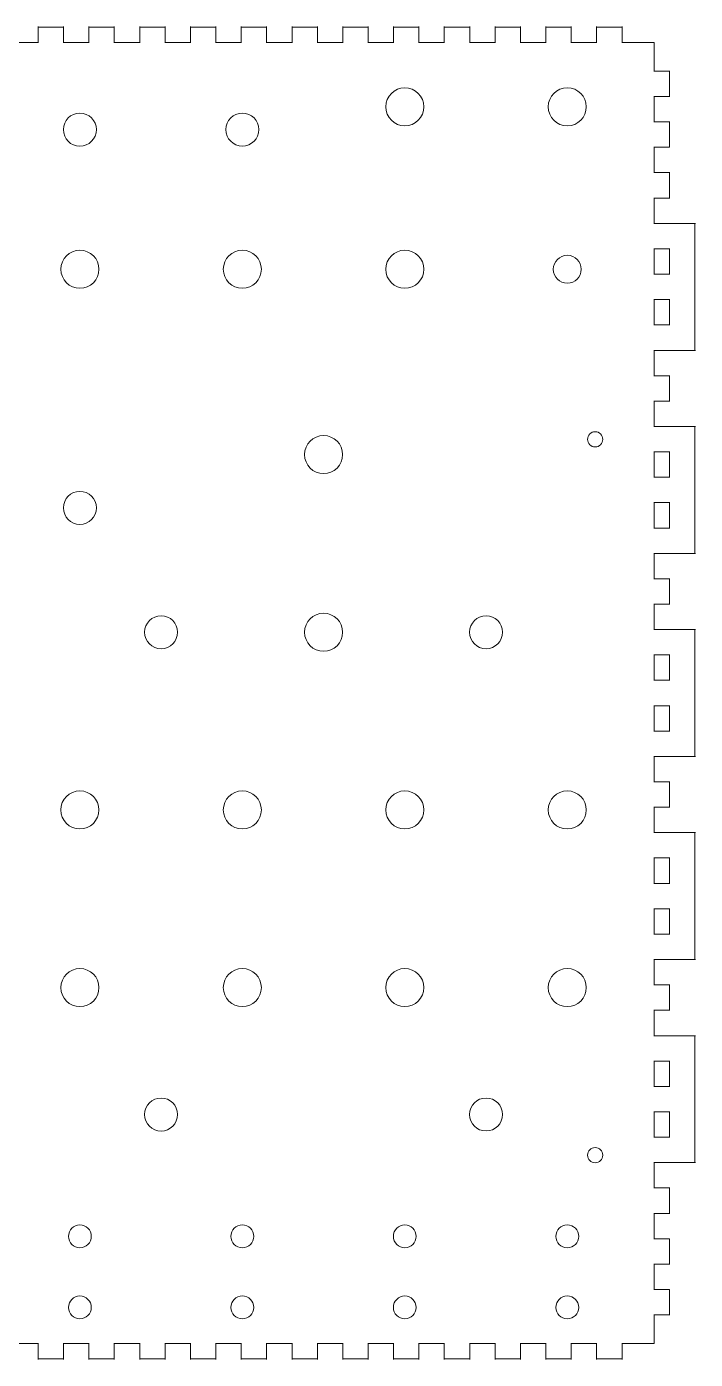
# Model space of a CAD drawing. Header units: centimetres. Extents: x -13.7 to 13.7, y -13.1 to 13.1.
# Drawn here: x 0.52 to 13.69, y -13.13 to 13.13 of the extents above; entities that cross this region are included whole.
import ezdxf

# ---------------------------------------------------------------- set-up
doc = ezdxf.new("R2010")
doc.units = ezdxf.units.CM
doc.header["$MEASUREMENT"] = 0
doc.layers.add('Layer 1', color=7, linetype='Continuous')

msp = doc.modelspace()

# ---------------------------------------------------------------- linework, layer by layer
at = {"layer": 'Layer 1', "color": 250, "lineweight": 20}
for points in [[(0.75, 13.126), (0.75, 13.126), (0.75, 12.806), (0.75, 12.806)], [(1.25, 13.126), (1.25, 13.126), (1.25, 12.806), (1.25, 12.806)], [(1.75, 13.126), (1.75, 13.126), (1.75, 12.806), (1.75, 12.806)], [(2.25, 13.126), (2.25, 13.126), (2.25, 12.806), (2.25, 12.806)], [(2.75, 13.126), (2.75, 13.126), (2.75, 12.806), (2.75, 12.806)], [(3.25, 13.126), (3.25, 13.126), (3.25, 12.806), (3.25, 12.806)], [(3.75, 13.126), (3.75, 13.126), (3.75, 12.806), (3.75, 12.806)], [(4.25, 13.126), (4.25, 13.126), (4.25, 12.806), (4.25, 12.806)], [(4.75, 13.126), (4.75, 13.126), (4.75, 12.806), (4.75, 12.806)], [(5.25, 13.126), (5.25, 13.126), (5.25, 12.806), (5.25, 12.806)], [(5.75, 13.126), (5.75, 13.126), (5.75, 12.806), (5.75, 12.806)], [(6.25, 13.126), (6.25, 13.126), (6.25, 12.806), (6.25, 12.806)], [(6.75, 13.126), (6.75, 13.126), (6.75, 12.806), (6.75, 12.806)], [(7.25, 13.126), (7.25, 13.126), (7.25, 12.806), (7.25, 12.806)], [(7.75, 13.126), (7.75, 13.126), (7.75, 12.806), (7.75, 12.806)], [(8.25, 13.126), (8.25, 13.126), (8.25, 12.806), (8.25, 12.806)], [(8.75, 13.126), (8.75, 13.126), (8.75, 12.806), (8.75, 12.806)], [(9.25, 13.126), (9.25, 13.126), (9.25, 12.806), (9.25, 12.806)], [(9.75, 13.126), (9.75, 13.126), (9.75, 12.806), (9.75, 12.806)], [(10.25, 13.126), (10.25, 13.126), (10.25, 12.806), (10.25, 12.806)], [(10.75, 13.126), (10.75, 13.126), (10.75, 12.806), (10.75, 12.806)], [(11.25, 13.126), (11.25, 13.126), (11.25, 12.806), (11.25, 12.806)], [(11.75, 13.126), (11.75, 13.126), (11.75, 12.806), (11.75, 12.806)], [(12.25, 13.126), (12.25, 13.126), (12.25, 12.806), (12.25, 12.806)], [(0.75, 13.1159), (0.75, 13.1159), (1.25, 13.1159), (1.25, 13.1159)], [(1.75, 13.1159), (1.75, 13.1159), (2.25, 13.1159), (2.25, 13.1159)], [(2.75, 13.1159), (2.75, 13.1159), (3.25, 13.1159), (3.25, 13.1159)], [(3.75, 13.1159), (3.75, 13.1159), (4.25, 13.1159), (4.25, 13.1159)], [(4.75, 13.1159), (4.75, 13.1159), (5.25, 13.1159), (5.25, 13.1159)], [(5.75, 13.1159), (5.75, 13.1159), (6.25, 13.1159), (6.25, 13.1159)], [(6.75, 13.1159), (6.75, 13.1159), (7.25, 13.1159), (7.25, 13.1159)], [(7.75, 13.1159), (7.75, 13.1159), (8.25, 13.1159), (8.25, 13.1159)], [(8.75, 13.1159), (8.75, 13.1159), (9.25, 13.1159), (9.25, 13.1159)], [(9.75, 13.1159), (9.75, 13.1159), (10.25, 13.1159), (10.25, 13.1159)], [(10.75, 13.1159), (10.75, 13.1159), (11.25, 13.1159), (11.25, 13.1159)], [(11.75, 13.1159), (11.75, 13.1159), (12.25, 13.1159), (12.25, 13.1159)], [(0.25, 12.81585), (0.25, 12.81585), (0.75, 12.81585), (0.75, 12.81585)], [(1.25, 12.81585), (1.25, 12.81585), (1.75, 12.81585), (1.75, 12.81585)], [(2.25, 12.81585), (2.25, 12.81585), (2.75, 12.81585), (2.75, 12.81585)], [(3.25, 12.81585), (3.25, 12.81585), (3.75, 12.81585), (3.75, 12.81585)], [(4.25, 12.81585), (4.25, 12.81585), (4.75, 12.81585), (4.75, 12.81585)], [(5.25, 12.81585), (5.25, 12.81585), (5.75, 12.81585), (5.75, 12.81585)], [(6.25, 12.81585), (6.25, 12.81585), (6.75, 12.81585), (6.75, 12.81585)], [(7.25, 12.81585), (7.25, 12.81585), (7.75, 12.81585), (7.75, 12.81585)], [(8.25, 12.81585), (8.25, 12.81585), (8.75, 12.81585), (8.75, 12.81585)], [(9.25, 12.81585), (9.25, 12.81585), (9.75, 12.81585), (9.75, 12.81585)], [(10.25, 12.81585), (10.25, 12.81585), (10.75, 12.81585), (10.75, 12.81585)], [(11.25, 12.81585), (11.25, 12.81585), (11.75, 12.81585), (11.75, 12.81585)], [(12.87407, 12.25), (12.87407, 12.25), (13.19407, 12.25), (13.19407, 12.25)], [(13.18406, 12.25), (13.18406, 12.25), (13.18406, 11.75), (13.18406, 11.75)], [(12.87407, 11.75), (12.87407, 11.75), (13.19407, 11.75), (13.19407, 11.75)], [(12.8841, 11.75), (12.8841, 11.75), (12.8841, 11.25), (12.8841, 11.25)], [(12.87407, 11.25), (12.87407, 11.25), (13.19407, 11.25), (13.19407, 11.25)], [(13.18406, 11.25), (13.18406, 11.25), (13.18406, 10.75), (13.18406, 10.75)], [(12.87407, 10.75), (12.87407, 10.75), (13.18406, 10.75), (13.18406, 10.75)], [(12.8841, 10.75), (12.8841, 10.75), (12.8841, 10.25), (12.8841, 10.25)], [(12.87407, 10.25), (12.87407, 10.25), (13.19407, 10.25), (13.19407, 10.25)], [(13.18406, 10.25), (13.18406, 10.25), (13.18406, 9.75), (13.18406, 9.75)], [(12.87407, 9.75), (12.87407, 9.75), (13.19407, 9.75), (13.19407, 9.75)], [(12.8841, 9.75), (12.8841, 9.75), (12.8841, 9.25), (12.8841, 9.25)], [(12.87407, 9.25), (12.87407, 9.25), (13.69407, 9.25), (13.69407, 9.25)], [(13.68406, 9.25), (13.68406, 9.25), (13.68406, 6.75), (13.68406, 6.75)], [(12.87407, 8.75), (12.87407, 8.75), (13.19407, 8.75), (13.19407, 8.75)], [(12.8841, 8.75), (12.8841, 8.75), (12.8841, 8.25), (12.8841, 8.25)], [(13.18406, 8.75), (13.18406, 8.75), (13.18406, 8.25), (13.18406, 8.25)], [(12.87407, 8.25), (12.87407, 8.25), (13.19407, 8.25), (13.19407, 8.25)], [(12.87407, 7.75), (12.87407, 7.75), (13.19407, 7.75), (13.19407, 7.75)], [(12.8841, 7.75), (12.8841, 7.75), (12.8841, 7.25), (12.8841, 7.25)], [(13.18406, 7.75), (13.18406, 7.75), (13.18406, 7.25), (13.18406, 7.25)], [(12.87407, 7.25), (12.87407, 7.25), (13.19407, 7.25), (13.19407, 7.25)], [(12.87407, 6.75), (12.87407, 6.75), (13.69407, 6.75), (13.69407, 6.75)], [(12.8841, 6.75), (12.8841, 6.75), (12.8841, 6.25), (12.8841, 6.25)], [(12.87407, 6.25), (12.87407, 6.25), (13.19407, 6.25), (13.19407, 6.25)], [(13.18406, 6.25), (13.18406, 6.25), (13.18406, 5.75), (13.18406, 5.75)], [(12.87407, 5.75), (12.87407, 5.75), (13.19407, 5.75), (13.19407, 5.75)], [(12.8841, 5.75), (12.8841, 5.75), (12.8841, 5.25), (12.8841, 5.25)], [(12.87407, 5.25), (12.87407, 5.25), (13.69407, 5.25), (13.69407, 5.25)], [(13.68406, 5.25), (13.68406, 5.25), (13.68406, 2.75), (13.68406, 2.75)], [(12.87407, 4.75), (12.87407, 4.75), (13.19407, 4.75), (13.19407, 4.75)], [(12.8841, 4.75), (12.8841, 4.75), (12.8841, 4.25), (12.8841, 4.25)], [(13.18406, 4.75), (13.18406, 4.75), (13.18406, 4.25), (13.18406, 4.25)], [(12.87407, 4.25), (12.87407, 4.25), (13.19407, 4.25), (13.19407, 4.25)], [(12.87407, 3.75), (12.87407, 3.75), (13.19407, 3.75), (13.19407, 3.75)], [(12.8841, 3.75), (12.8841, 3.75), (12.8841, 3.25), (12.8841, 3.25)], [(13.18406, 3.75), (13.18406, 3.75), (13.18406, 3.25), (13.18406, 3.25)], [(12.87407, 3.25), (12.87407, 3.25), (13.19407, 3.25), (13.19407, 3.25)], [(12.87407, 2.75), (12.87407, 2.75), (13.69407, 2.75), (13.69407, 2.75)], [(12.8841, 2.75), (12.8841, 2.75), (12.8841, 2.25), (12.8841, 2.25)], [(12.87407, 2.25), (12.87407, 2.25), (13.19407, 2.25), (13.19407, 2.25)], [(13.18406, 2.25), (13.18406, 2.25), (13.18406, 1.75), (13.18406, 1.75)], [(12.87407, 1.75), (12.87407, 1.75), (13.19407, 1.75), (13.19407, 1.75)], [(12.8841, 1.75), (12.8841, 1.75), (12.8841, 1.25), (12.8841, 1.25)], [(12.87407, 1.25), (12.87407, 1.25), (13.69407, 1.25), (13.69407, 1.25)], [(13.68406, 1.25), (13.68406, 1.25), (13.68406, -1.25), (13.68406, -1.25)], [(12.87407, 0.75), (12.87407, 0.75), (13.19407, 0.75), (13.19407, 0.75)], [(12.8841, 0.75), (12.8841, 0.75), (12.8841, 0.25), (12.8841, 0.25)], [(13.18406, 0.75), (13.18406, 0.75), (13.18406, 0.25), (13.18406, 0.25)], [(12.87407, 0.25), (12.87407, 0.25), (13.19407, 0.25), (13.19407, 0.25)], [(12.87407, 0.25), (12.87407, 0.25), (13.19407, 0.25), (13.19407, 0.25)], [(12.87407, -0.25), (12.87407, -0.25), (13.19407, -0.25), (13.19407, -0.25)], [(12.8841, -0.25), (12.8841, -0.25), (12.8841, -0.75), (12.8841, -0.75)], [(13.18406, -0.25), (13.18406, -0.25), (13.18406, -0.75), (13.18406, -0.75)], [(12.87407, -0.75), (12.87407, -0.75), (13.19407, -0.75), (13.19407, -0.75)], [(12.87407, -1.25), (12.87407, -1.25), (13.69407, -1.25), (13.69407, -1.25)], [(12.8841, -1.25), (12.8841, -1.25), (12.8841, -1.75), (12.8841, -1.75)], [(12.87407, -1.75), (12.87407, -1.75), (13.19407, -1.75), (13.19407, -1.75)], [(13.18406, -1.75), (13.18406, -1.75), (13.18406, -2.25), (13.18406, -2.25)], [(12.87407, -2.25), (12.87407, -2.25), (13.19407, -2.25), (13.19407, -2.25)], [(12.8841, -2.25), (12.8841, -2.25), (12.8841, -2.75), (12.8841, -2.75)], [(12.87407, -2.75), (12.87407, -2.75), (13.69407, -2.75), (13.69407, -2.75)], [(13.68406, -2.75), (13.68406, -2.75), (13.68406, -5.25), (13.68406, -5.25)], [(12.87407, -3.25), (12.87407, -3.25), (13.19407, -3.25), (13.19407, -3.25)], [(12.8841, -3.25), (12.8841, -3.25), (12.8841, -3.75), (12.8841, -3.75)], [(13.18406, -3.25), (13.18406, -3.25), (13.18406, -3.75), (13.18406, -3.75)], [(12.87407, -3.75), (12.87407, -3.75), (13.19407, -3.75), (13.19407, -3.75)], [(12.87407, -4.25), (12.87407, -4.25), (13.19407, -4.25), (13.19407, -4.25)], [(12.8841, -4.25), (12.8841, -4.25), (12.8841, -4.75), (12.8841, -4.75)], [(13.18406, -4.25), (13.18406, -4.25), (13.18406, -4.75), (13.18406, -4.75)], [(12.87407, -4.75), (12.87407, -4.75), (13.19407, -4.75), (13.19407, -4.75)], [(12.87407, -5.25), (12.87407, -5.25), (13.69407, -5.25), (13.69407, -5.25)], [(12.8841, -5.25), (12.8841, -5.25), (12.8841, -5.75), (12.8841, -5.75)], [(12.87407, -5.75), (12.87407, -5.75), (13.19407, -5.75), (13.19407, -5.75)], [(13.18406, -5.75), (13.18406, -5.75), (13.18406, -6.25), (13.18406, -6.25)], [(12.87407, -6.25), (12.87407, -6.25), (13.19407, -6.25), (13.19407, -6.25)], [(12.8841, -6.25), (12.8841, -6.25), (12.8841, -6.75), (12.8841, -6.75)], [(12.87407, -6.75), (12.87407, -6.75), (13.69407, -6.75), (13.69407, -6.75)], [(13.68406, -6.75), (13.68406, -6.75), (13.68406, -9.25), (13.68406, -9.25)], [(12.87407, -7.25), (12.87407, -7.25), (13.19407, -7.25), (13.19407, -7.25)], [(12.8841, -7.25), (12.8841, -7.25), (12.8841, -7.75), (12.8841, -7.75)], [(13.18406, -7.25), (13.18406, -7.25), (13.18406, -7.75), (13.18406, -7.75)], [(12.87407, -7.75), (12.87407, -7.75), (13.19407, -7.75), (13.19407, -7.75)], [(12.87407, -8.25), (12.87407, -8.25), (13.19407, -8.25), (13.19407, -8.25)], [(12.8841, -8.25), (12.8841, -8.25), (12.8841, -8.75), (12.8841, -8.75)], [(13.18406, -8.25), (13.18406, -8.25), (13.18406, -8.75), (13.18406, -8.75)], [(12.87407, -8.75), (12.87407, -8.75), (13.19407, -8.75), (13.19407, -8.75)], [(12.87407, -9.25), (12.87407, -9.25), (13.69407, -9.25), (13.69407, -9.25)], [(12.8841, -9.25), (12.8841, -9.25), (12.8841, -9.75), (12.8841, -9.75)], [(12.87407, -9.75), (12.87407, -9.75), (13.19407, -9.75), (13.19407, -9.75)], [(13.18406, -9.75), (13.18406, -9.75), (13.18406, -10.25), (13.18406, -10.25)], [(12.87407, -10.25), (12.87407, -10.25), (13.19407, -10.25), (13.19407, -10.25)], [(12.8841, -10.25), (12.8841, -10.25), (12.8841, -10.75), (12.8841, -10.75)], [(12.87407, -10.75), (12.87407, -10.75), (13.18406, -10.75), (13.18406, -10.75)], [(13.18406, -10.75), (13.18406, -10.75), (13.18406, -11.25), (13.18406, -11.25)], [(12.87407, -11.25), (12.87407, -11.25), (13.19407, -11.25), (13.19407, -11.25)], [(12.8841, -11.25), (12.8841, -11.25), (12.8841, -11.75), (12.8841, -11.75)], [(12.87407, -11.75), (12.87407, -11.75), (13.18406, -11.75), (13.18406, -11.75)], [(13.18406, -11.75), (13.18406, -11.75), (13.18406, -12.25), (13.18406, -12.25)], [(12.87407, -12.25), (12.87407, -12.25), (13.19407, -12.25), (13.19407, -12.25)], [(0.75, -12.81585), (0.75, -12.81585), (0.25, -12.81585), (0.25, -12.81585)], [(0.75, -12.8059), (0.75, -12.8059), (0.75, -13.1259), (0.75, -13.1259)], [(1.25, -12.8059), (1.25, -12.8059), (1.25, -13.1259), (1.25, -13.1259)], [(1.75, -12.81585), (1.75, -12.81585), (1.25, -12.81585), (1.25, -12.81585)], [(1.75, -12.8059), (1.75, -12.8059), (1.75, -13.1259), (1.75, -13.1259)], [(2.25, -12.8059), (2.25, -12.8059), (2.25, -13.1259), (2.25, -13.1259)], [(2.75, -12.81585), (2.75, -12.81585), (2.25, -12.81585), (2.25, -12.81585)], [(2.75, -12.8059), (2.75, -12.8059), (2.75, -13.1259), (2.75, -13.1259)], [(3.25, -12.8059), (3.25, -12.8059), (3.25, -13.1259), (3.25, -13.1259)], [(3.75, -12.81585), (3.75, -12.81585), (3.25, -12.81585), (3.25, -12.81585)], [(3.75, -12.8059), (3.75, -12.8059), (3.75, -13.1259), (3.75, -13.1259)], [(4.25, -12.8059), (4.25, -12.8059), (4.25, -13.1259), (4.25, -13.1259)], [(4.75, -12.81585), (4.75, -12.81585), (4.25, -12.81585), (4.25, -12.81585)], [(4.75, -12.8059), (4.75, -12.8059), (4.75, -13.1259), (4.75, -13.1259)], [(5.25, -12.8059), (5.25, -12.8059), (5.25, -13.1259), (5.25, -13.1259)], [(5.75, -12.81585), (5.75, -12.81585), (5.25, -12.81585), (5.25, -12.81585)], [(5.75, -12.8059), (5.75, -12.8059), (5.75, -13.1259), (5.75, -13.1259)], [(6.25, -12.8059), (6.25, -12.8059), (6.25, -13.1259), (6.25, -13.1259)], [(6.75, -12.81585), (6.75, -12.81585), (6.25, -12.81585), (6.25, -12.81585)], [(6.75, -12.8059), (6.75, -12.8059), (6.75, -13.1259), (6.75, -13.1259)], [(7.25, -12.8059), (7.25, -12.8059), (7.25, -13.1259), (7.25, -13.1259)], [(7.75, -12.81585), (7.75, -12.81585), (7.25, -12.81585), (7.25, -12.81585)], [(7.75, -12.8059), (7.75, -12.8059), (7.75, -13.1259), (7.75, -13.1259)], [(8.25, -12.8059), (8.25, -12.8059), (8.25, -13.1259), (8.25, -13.1259)], [(8.75, -12.81585), (8.75, -12.81585), (8.25, -12.81585), (8.25, -12.81585)], [(8.75, -12.8059), (8.75, -12.8059), (8.75, -13.1259), (8.75, -13.1259)], [(9.25, -12.8059), (9.25, -12.8059), (9.25, -13.1259), (9.25, -13.1259)], [(9.75, -12.81585), (9.75, -12.81585), (9.25, -12.81585), (9.25, -12.81585)], [(9.75, -12.8059), (9.75, -12.8059), (9.75, -13.1259), (9.75, -13.1259)], [(10.25, -12.8059), (10.25, -12.8059), (10.25, -13.1259), (10.25, -13.1259)], [(10.75, -12.81585), (10.75, -12.81585), (10.25, -12.81585), (10.25, -12.81585)], [(10.75, -12.8059), (10.75, -12.8059), (10.75, -13.1259), (10.75, -13.1259)], [(11.25, -12.8059), (11.25, -12.8059), (11.25, -13.1259), (11.25, -13.1259)], [(11.75, -12.81585), (11.75, -12.81585), (11.25, -12.81585), (11.25, -12.81585)], [(11.75, -12.8059), (11.75, -12.8059), (11.75, -13.1259), (11.75, -13.1259)], [(12.25, -12.8059), (12.25, -12.8059), (12.25, -13.1259), (12.25, -13.1259)], [(0.75, -13.11591), (0.75, -13.11591), (1.25, -13.11591), (1.25, -13.11591)], [(1.75, -13.11591), (1.75, -13.11591), (2.25, -13.11591), (2.25, -13.11591)], [(2.75, -13.11591), (2.75, -13.11591), (3.25, -13.11591), (3.25, -13.11591)], [(3.75, -13.11591), (3.75, -13.11591), (4.25, -13.11591), (4.25, -13.11591)], [(4.75, -13.11591), (4.75, -13.11591), (5.25, -13.11591), (5.25, -13.11591)], [(5.75, -13.11591), (5.75, -13.11591), (6.25, -13.11591), (6.25, -13.11591)], [(6.75, -13.11591), (6.75, -13.11591), (7.25, -13.11591), (7.25, -13.11591)], [(7.75, -13.11591), (7.75, -13.11591), (8.25, -13.11591), (8.25, -13.11591)], [(8.75, -13.11591), (8.75, -13.11591), (9.25, -13.11591), (9.25, -13.11591)], [(9.75, -13.11591), (9.75, -13.11591), (10.25, -13.11591), (10.25, -13.11591)], [(10.75, -13.11591), (10.75, -13.11591), (11.25, -13.11591), (11.25, -13.11591)], [(11.75, -13.11591), (11.75, -13.11591), (12.25, -13.11591), (12.25, -13.11591)]]:
    msp.add_open_spline(points, degree=3, dxfattribs=at)
for points in [[(12.25, 12.81585), (12.25, 12.81585), (12.8841, 12.81585), (12.8841, 12.81585), (12.8841, 12.81585), (12.8841, 12.81585), (12.8841, 12.25), (12.8841, 12.25)], [(12.8841, -12.25), (12.8841, -12.25), (12.8841, -12.81585), (12.8841, -12.81585), (12.8841, -12.81585), (12.8841, -12.81585), (12.25, -12.81585), (12.25, -12.81585)]]:
    msp.add_open_spline(points, degree=3, knots=[0, 0, 0, 0, 0.33333333, 0.33333333, 0.33333333, 0.33333333, 1, 1, 1, 1], dxfattribs=at)
at = {"layer": 'Layer 1', "color": 250, "lineweight": 9}
for points in [[(7.5965, 11.5471), (7.5965, 11.75421), (7.76439, 11.9221), (7.97149, 11.9221), (7.97149, 11.9221), (8.1786, 11.9221), (8.34649, 11.75421), (8.34649, 11.5471), (8.34649, 11.5471), (8.3465, 11.33999), (8.1786, 11.1721), (7.9715, 11.1721), (7.9715, 11.1721), (7.76439, 11.1721), (7.5965, 11.33999), (7.5965, 11.5471)], [(10.79643, 11.54704), (10.79643, 11.75415), (10.96432, 11.92204), (11.17142, 11.92204), (11.17142, 11.92204), (11.37853, 11.92204), (11.54642, 11.75415), (11.54642, 11.54704), (11.54642, 11.54704), (11.54643, 11.33993), (11.37853, 11.17204), (11.17143, 11.17204), (11.17143, 11.17204), (10.96432, 11.17204), (10.79643, 11.33993), (10.79643, 11.54704)], [(1.24652, 11.09707), (1.24652, 11.27656), (1.39202, 11.42207), (1.57151, 11.42207), (1.57151, 11.42207), (1.75101, 11.42207), (1.89651, 11.27656), (1.89651, 11.09707), (1.89651, 11.09707), (1.89652, 10.91758), (1.75101, 10.77207), (1.57152, 10.77207), (1.57152, 10.77207), (1.39202, 10.77207), (1.24652, 10.91758), (1.24652, 11.09707)], [(4.44642, 11.09713), (4.44642, 11.27662), (4.59191, 11.42213), (4.77141, 11.42213), (4.77141, 11.42213), (4.9509, 11.42213), (5.09641, 11.27662), (5.09641, 11.09713), (5.09641, 11.09713), (5.09642, 10.91764), (4.9509, 10.77213), (4.77142, 10.77213), (4.77142, 10.77213), (4.59191, 10.77213), (4.44642, 10.91764), (4.44642, 11.09713)], [(1.19693, 8.34759), (1.19693, 8.5547), (1.36482, 8.72259), (1.57192, 8.72259), (1.57192, 8.72259), (1.77902, 8.72259), (1.94692, 8.5547), (1.94692, 8.34759), (1.94692, 8.34759), (1.94693, 8.14048), (1.77902, 7.97259), (1.57193, 7.97259), (1.57193, 7.97259), (1.36482, 7.97259), (1.19693, 8.14048), (1.19693, 8.34759)], [(4.39641, 8.34717), (4.39641, 8.55428), (4.5643, 8.72217), (4.7714, 8.72217), (4.7714, 8.72217), (4.97851, 8.72217), (5.1464, 8.55428), (5.1464, 8.34717), (5.1464, 8.34717), (5.14641, 8.14006), (4.97851, 7.97217), (4.77141, 7.97217), (4.77141, 7.97217), (4.5643, 7.97217), (4.39641, 8.14006), (4.39641, 8.34717)], [(7.59665, 8.34709), (7.59665, 8.5542), (7.76454, 8.72209), (7.97163, 8.72209), (7.97163, 8.72209), (8.17875, 8.72209), (8.34663, 8.5542), (8.34663, 8.34709), (8.34663, 8.34709), (8.34665, 8.13998), (8.17875, 7.97209), (7.97165, 7.97209), (7.97165, 7.97209), (7.76454, 7.97209), (7.59665, 8.13998), (7.59665, 8.34709)], [(10.89643, 8.34709), (10.89643, 8.49897), (11.01955, 8.62209), (11.17142, 8.62209), (11.17142, 8.62209), (11.3233, 8.62209), (11.44642, 8.49897), (11.44642, 8.34709), (11.44642, 8.34709), (11.44643, 8.19521), (11.3233, 8.07209), (11.17143, 8.07209), (11.17143, 8.07209), (11.01955, 8.07209), (10.89643, 8.19521), (10.89643, 8.34709)], [(5.99612, 4.69718), (5.99612, 4.90429), (6.16401, 5.07218), (6.37111, 5.07218), (6.37111, 5.07218), (6.57822, 5.07218), (6.74611, 4.90429), (6.74611, 4.69718), (6.74611, 4.69718), (6.74612, 4.49007), (6.57822, 4.32218), (6.37112, 4.32218), (6.37112, 4.32218), (6.16401, 4.32218), (5.99612, 4.49007), (5.99612, 4.69718)], [(11.57099, 4.99673), (11.57099, 5.07956), (11.63815, 5.14673), (11.72099, 5.14673), (11.72099, 5.14673), (11.80383, 5.14673), (11.87099, 5.07956), (11.87099, 4.99673), (11.87099, 4.99673), (11.871, 4.91389), (11.80384, 4.84673), (11.72099, 4.84673), (11.72099, 4.84673), (11.63815, 4.84673), (11.57099, 4.91389), (11.57099, 4.99673)], [(1.24652, 3.64705), (1.24652, 3.82654), (1.39202, 3.97205), (1.57151, 3.97205), (1.57151, 3.97205), (1.75101, 3.97205), (1.89651, 3.82654), (1.89651, 3.64705), (1.89651, 3.64705), (1.89652, 3.46756), (1.75101, 3.32205), (1.57152, 3.32205), (1.57152, 3.32205), (1.39202, 3.32205), (1.24652, 3.46756), (1.24652, 3.64705)], [(2.84653, 1.19711), (2.84653, 1.3766), (2.99203, 1.52211), (3.17152, 1.52211), (3.17152, 1.52211), (3.35102, 1.52211), (3.49652, 1.3766), (3.49652, 1.19711), (3.49652, 1.19711), (3.49653, 1.01762), (3.35102, 0.87211), (3.17153, 0.87211), (3.17153, 0.87211), (2.99203, 0.87211), (2.84653, 1.01762), (2.84653, 1.19711)], [(5.9964, 1.19708), (5.9964, 1.40419), (6.16429, 1.57208), (6.37139, 1.57208), (6.37139, 1.57208), (6.5785, 1.57208), (6.74639, 1.40419), (6.74639, 1.19708), (6.74639, 1.19708), (6.7464, 0.98997), (6.5785, 0.82208), (6.3714, 0.82208), (6.3714, 0.82208), (6.16429, 0.82208), (5.9964, 0.98997), (5.9964, 1.19708)], [(9.24633, 1.19697), (9.24633, 1.37646), (9.39185, 1.52197), (9.57133, 1.52197), (9.57133, 1.52197), (9.75084, 1.52197), (9.89633, 1.37646), (9.89633, 1.19697), (9.89633, 1.19697), (9.89635, 1.01748), (9.75084, 0.87197), (9.57135, 0.87197), (9.57135, 0.87197), (9.39185, 0.87197), (9.24635, 1.01748), (9.24635, 1.19697)], [(1.19643, -2.30265), (1.19643, -2.09554), (1.36432, -1.92765), (1.57142, -1.92765), (1.57142, -1.92765), (1.77853, -1.92765), (1.94642, -2.09554), (1.94642, -2.30265), (1.94642, -2.30265), (1.94643, -2.50976), (1.77853, -2.67765), (1.57143, -2.67765), (1.57143, -2.67765), (1.36432, -2.67765), (1.19643, -2.50976), (1.19643, -2.30265)], [(4.39649, -2.30285), (4.39649, -2.09574), (4.56438, -1.92785), (4.77147, -1.92785), (4.77147, -1.92785), (4.97859, -1.92785), (5.14647, -2.09574), (5.14647, -2.30285), (5.14647, -2.30285), (5.14649, -2.50996), (4.97859, -2.67785), (4.77149, -2.67785), (4.77149, -2.67785), (4.56438, -2.67785), (4.39649, -2.50996), (4.39649, -2.30285)], [(7.59674, -2.30295), (7.59674, -2.09585), (7.76463, -1.92795), (7.97173, -1.92795), (7.97173, -1.92795), (8.17884, -1.92795), (8.34673, -2.09585), (8.34673, -2.30295), (8.34673, -2.30295), (8.34674, -2.51007), (8.17884, -2.67796), (7.97174, -2.67796), (7.97174, -2.67796), (7.76463, -2.67796), (7.59674, -2.51007), (7.59674, -2.30295)], [(10.79616, -2.30276), (10.79616, -2.09564), (10.96405, -1.92776), (11.17115, -1.92776), (11.17115, -1.92776), (11.37826, -1.92776), (11.54615, -2.09564), (11.54615, -2.30276), (11.54615, -2.30276), (11.54616, -2.50987), (11.37826, -2.67776), (11.17116, -2.67776), (11.17116, -2.67776), (10.96405, -2.67776), (10.79616, -2.50987), (10.79616, -2.30276)], [(1.19658, -5.80291), (1.19658, -5.5958), (1.36447, -5.42791), (1.57157, -5.42791), (1.57157, -5.42791), (1.77868, -5.42791), (1.94656, -5.5958), (1.94656, -5.80291), (1.94656, -5.80291), (1.94658, -6.01002), (1.77868, -6.17791), (1.57158, -6.17791), (1.57158, -6.17791), (1.36447, -6.17791), (1.19658, -6.01002), (1.19658, -5.80291)], [(4.39632, -5.80287), (4.39632, -5.59576), (4.56422, -5.42787), (4.77132, -5.42787), (4.77132, -5.42787), (4.97843, -5.42787), (5.14632, -5.59576), (5.14632, -5.80287), (5.14632, -5.80287), (5.14632, -6.00998), (4.97843, -6.17787), (4.77132, -6.17787), (4.77132, -6.17787), (4.56422, -6.17787), (4.39632, -6.00998), (4.39632, -5.80287)], [(7.59659, -5.80289), (7.59659, -5.59578), (7.76449, -5.42789), (7.97159, -5.42789), (7.97159, -5.42789), (8.1787, -5.42789), (8.34659, -5.59578), (8.34659, -5.80289), (8.34659, -5.80289), (8.34659, -6.01), (8.1787, -6.17789), (7.97159, -6.17789), (7.97159, -6.17789), (7.76449, -6.17789), (7.59659, -6.01), (7.59659, -5.80289)], [(10.79639, -5.80273), (10.79639, -5.59562), (10.96428, -5.42773), (11.17138, -5.42773), (11.17138, -5.42773), (11.37849, -5.42773), (11.54638, -5.59562), (11.54638, -5.80273), (11.54638, -5.80273), (11.54639, -6.00984), (11.37849, -6.17773), (11.17139, -6.17773), (11.17139, -6.17773), (10.96428, -6.17773), (10.79639, -6.00984), (10.79639, -5.80273)], [(2.84648, -8.30294), (2.84648, -8.12345), (2.99198, -7.97794), (3.17147, -7.97794), (3.17147, -7.97794), (3.35097, -7.97794), (3.49647, -8.12345), (3.49647, -8.30294), (3.49647, -8.30294), (3.49647, -8.48242), (3.35097, -8.62794), (3.17148, -8.62794), (3.17148, -8.62794), (2.99198, -8.62794), (2.84648, -8.48242), (2.84648, -8.30294)], [(9.24646, -8.30284), (9.24646, -8.12335), (9.39196, -7.97784), (9.57145, -7.97784), (9.57145, -7.97784), (9.75095, -7.97784), (9.89645, -8.12335), (9.89645, -8.30284), (9.89645, -8.30284), (9.89646, -8.48233), (9.75095, -8.62784), (9.57146, -8.62784), (9.57146, -8.62784), (9.39196, -8.62784), (9.24646, -8.48233), (9.24646, -8.30284)], [(11.57132, -9.10336), (11.57132, -9.02052), (11.63848, -8.95336), (11.72132, -8.95336), (11.72132, -8.95336), (11.80416, -8.95336), (11.87132, -9.02052), (11.87132, -9.10336), (11.87132, -9.10336), (11.87133, -9.1862), (11.80417, -9.25336), (11.72132, -9.25336), (11.72132, -9.25336), (11.63848, -9.25336), (11.57132, -9.1862), (11.57132, -9.10336)], [(1.34652, -10.70287), (1.34652, -10.57861), (1.44725, -10.47787), (1.57151, -10.47787), (1.57151, -10.47787), (1.69578, -10.47787), (1.79651, -10.57861), (1.79651, -10.70287), (1.79651, -10.70287), (1.79652, -10.82713), (1.69578, -10.92787), (1.57152, -10.92787), (1.57152, -10.92787), (1.44725, -10.92787), (1.34652, -10.82714), (1.34652, -10.70287)], [(4.54642, -10.70287), (4.54642, -10.57861), (4.64715, -10.47787), (4.77141, -10.47787), (4.77141, -10.47787), (4.89568, -10.47787), (4.99641, -10.57861), (4.99641, -10.70287), (4.99641, -10.70287), (4.99642, -10.82713), (4.89568, -10.92787), (4.77142, -10.92787), (4.77142, -10.92787), (4.64715, -10.92787), (4.54642, -10.82714), (4.54642, -10.70287)], [(7.7465, -10.70287), (7.7465, -10.57861), (7.84723, -10.47787), (7.97149, -10.47787), (7.97149, -10.47787), (8.09576, -10.47787), (8.19649, -10.57861), (8.19649, -10.70287), (8.19649, -10.70287), (8.1965, -10.82713), (8.09576, -10.92787), (7.9715, -10.92787), (7.9715, -10.92787), (7.84723, -10.92787), (7.7465, -10.82714), (7.7465, -10.70287)], [(10.94652, -10.70293), (10.94652, -10.57867), (11.04725, -10.47793), (11.17151, -10.47793), (11.17151, -10.47793), (11.29578, -10.47793), (11.39651, -10.57867), (11.39651, -10.70293), (11.39651, -10.70293), (11.39652, -10.82719), (11.29578, -10.92793), (11.17152, -10.92793), (11.17152, -10.92793), (11.04725, -10.92793), (10.94652, -10.8272), (10.94652, -10.70293)], [(1.34646, -12.10289), (1.34646, -11.97863), (1.44719, -11.87789), (1.57145, -11.87789), (1.57145, -11.87789), (1.69572, -11.87789), (1.79645, -11.97863), (1.79645, -12.10289), (1.79645, -12.10289), (1.79646, -12.22715), (1.69572, -12.32789), (1.57146, -12.32789), (1.57146, -12.32789), (1.44719, -12.32789), (1.34646, -12.22716), (1.34646, -12.10289)], [(4.54654, -12.10289), (4.54654, -11.97863), (4.64727, -11.87789), (4.77153, -11.87789), (4.77153, -11.87789), (4.8958, -11.87789), (4.99653, -11.97863), (4.99653, -12.10289), (4.99653, -12.10289), (4.99654, -12.22715), (4.8958, -12.32789), (4.77154, -12.32789), (4.77154, -12.32789), (4.64727, -12.32789), (4.54654, -12.22716), (4.54654, -12.10289)], [(7.74643, -12.10289), (7.74643, -11.97863), (7.84717, -11.87789), (7.97143, -11.87789), (7.97143, -11.87789), (8.09569, -11.87789), (8.19643, -11.97863), (8.19643, -12.10289), (8.19643, -12.10289), (8.19644, -12.22715), (8.09569, -12.32789), (7.97144, -12.32789), (7.97144, -12.32789), (7.84717, -12.32789), (7.74644, -12.22716), (7.74644, -12.10289)], [(10.94652, -12.10289), (10.94652, -11.97863), (11.04725, -11.87789), (11.17151, -11.87789), (11.17151, -11.87789), (11.29578, -11.87789), (11.39651, -11.97863), (11.39651, -12.10289), (11.39651, -12.10289), (11.39652, -12.22715), (11.29578, -12.32789), (11.17152, -12.32789), (11.17152, -12.32789), (11.04725, -12.32789), (10.94652, -12.22716), (10.94652, -12.10289)]]:
    msp.add_open_spline(points, degree=3, knots=[0, 0, 0, 0, 0.2, 0.2, 0.2, 0.2, 0.4, 0.4, 0.4, 0.4, 0.6, 0.6, 0.6, 0.6, 1, 1, 1, 1], dxfattribs=at)

doc.saveas('drawing.dxf')
